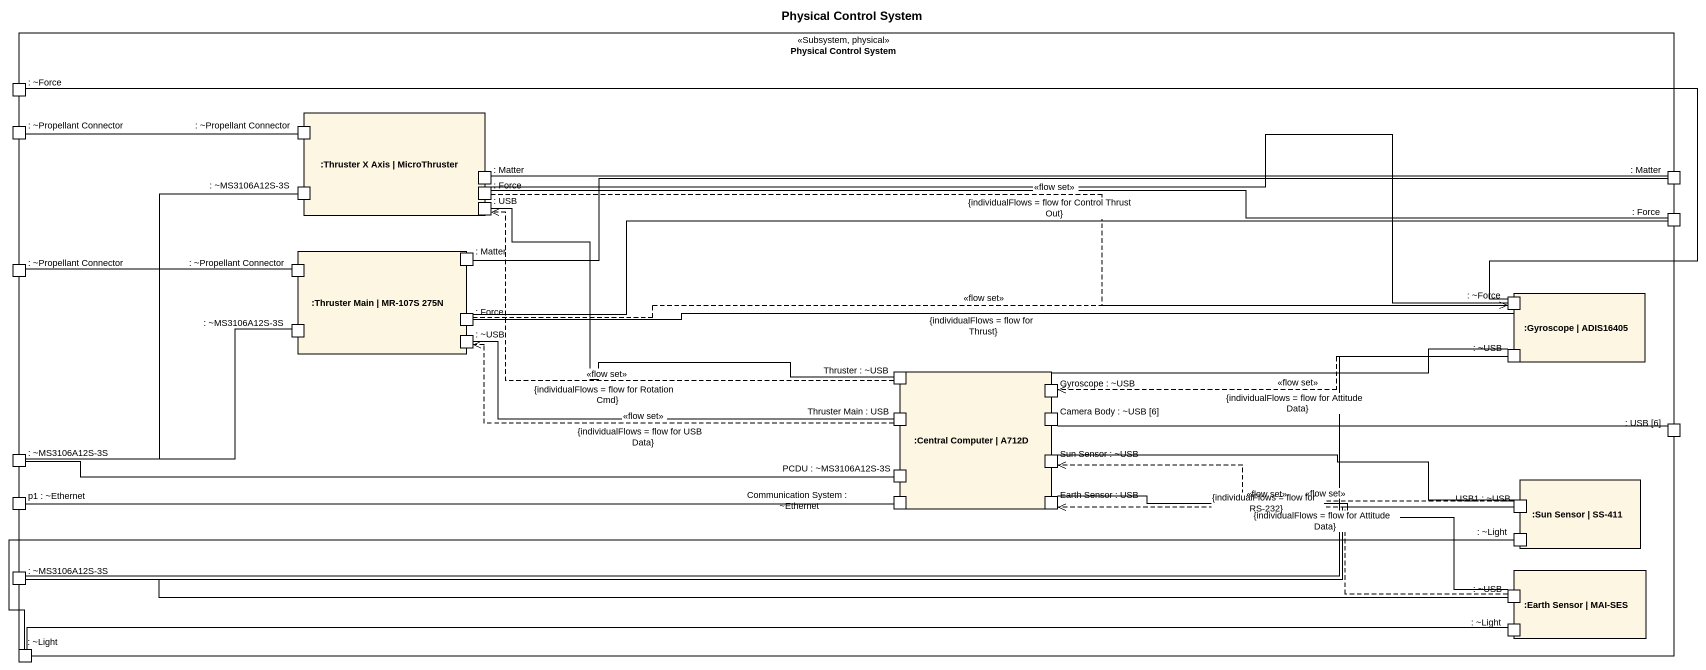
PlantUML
@startuml
title Physical Control System
rectangle "Physical Control System" as Physical_Control_System <<Subsystem, physical>> {
  port ": ~Force" as Force
  rectangle ":Thruster X Axis | MicroThruster" as Thruster_X_Axis {
    port ": ~Propellant Connector" as Propellant_Connector_2
    port ": ~MS3106A12S-3S" as MS3106A12S_3S
    port ": USB" as USB
    port ": Matter" as Matter
    port ": Force" as Force_2
  }
  port ": ~Propellant Connector" as Propellant_Connector
  port ": Matter" as Matter_2
  port ": Force" as Force_3
  port ": ~Propellant Connector" as Propellant_Connector_3
  rectangle ":Thruster Main | MR-107S 275N" as Thruster_Main_MR_107S_275N {
    port ": ~Propellant Connector" as Propellant_Connector_4
    port ": Matter" as Matter_3
    port ": Force" as Force_4
    port ": ~MS3106A12S-3S" as MS3106A12S_3S_2
    port ": ~USB" as USB_2
  }
  rectangle ":Gyroscope | ADIS16405" as Gyroscope_ADIS16405 {
    port ": ~Force" as Force_5
    port ": ~USB" as USB_3
  }
  rectangle ":Central Computer | A712D" as Central_Computer_A712D {
    port "Thruster : ~USB" as Thruster_USB
    port "Gyroscope : ~USB" as Gyroscope_USB
    port "Thruster Main : USB" as Thruster_Main_USB
    port "Camera Body : ~USB [6]" as Camera_Body_USB_6
    port "PCDU : ~MS3106A12S-3S" as PCDU_MS3106A12S_3S
    port "Sun Sensor : ~USB" as Sun_Sensor_USB
    port "Communication System : ~Ethernet" as Communication_System
    port "Earth Sensor : USB" as Earth_Sensor_USB
  }
  port ": USB [6]" as USB_6
  port ": ~MS3106A12S-3S" as MS3106A12S_3S_3
  port "p1 : ~Ethernet" as p1_Ethernet
  rectangle ":Sun Sensor | SS-411" as Sun_Sensor_SS_411 {
    port "USB1 : ~USB" as USB1_USB
    port ": ~Light" as Light
  }
  port ": ~MS3106A12S-3S" as MS3106A12S_3S_4
  rectangle ":Earth Sensor | MAI-SES" as Earth_Sensor_MAI_SES {
    port ": ~USB" as USB_4
    port ": ~Light" as Light_2
  }
  port ": ~Light" as Light_3
}
Propellant_Connector_2 -left- Propellant_Connector
MS3106A12S_3S -- MS3106A12S_3S_3
USB -right- Thruster_USB
Force_2 .right.> Force_5 : <<flow set>>\n{individualFlows = flow for Control Thrust Out}
Force_2 -right- Force_5
Matter_2 -left- Matter
Matter_2 -left- Matter_3
Force_3 -left- Force_2
Force_3 -left- Force_4
Propellant_Connector_4 -left- Propellant_Connector_3
Force_4 .right.> Force_5 : <<flow set>>\n{individualFlows = flow for Thrust}
Force_4 -right- Force_5
Force_5 -left- Force
MS3106A12S_3S_2 -left- MS3106A12S_3S_3
USB_2 -right- Thruster_Main_USB
USB_3 -left- Gyroscope_USB
USB_3 .left.> Gyroscope_USB : <<flow set>>\n{individualFlows = flow for Attitude Data}
USB_3 -left- MS3106A12S_3S_4
Thruster_USB .left.> USB : <<flow set>>\n{individualFlows = flow for Rotation Cmd}
Thruster_Main_USB .left.> USB_2 : <<flow set>>\n{individualFlows = flow for USB Data}
Camera_Body_USB_6 -right- USB_6
PCDU_MS3106A12S_3S -left- MS3106A12S_3S_3
Sun_Sensor_USB -right- USB1_USB
p1_Ethernet -right- Communication_System
USB1_USB .left.> Sun_Sensor_USB : <<flow set>>\n{individualFlows = flow for RS-232}
USB1_USB -left- MS3106A12S_3S_4
Light -left- Light_3
USB_4 -left- Earth_Sensor_USB
USB_4 .left.> Earth_Sensor_USB : <<flow set>>\n{individualFlows = flow for Attitude Data}
USB_4 -left- MS3106A12S_3S_4
Light_2 -left- Light_3
@enduml
